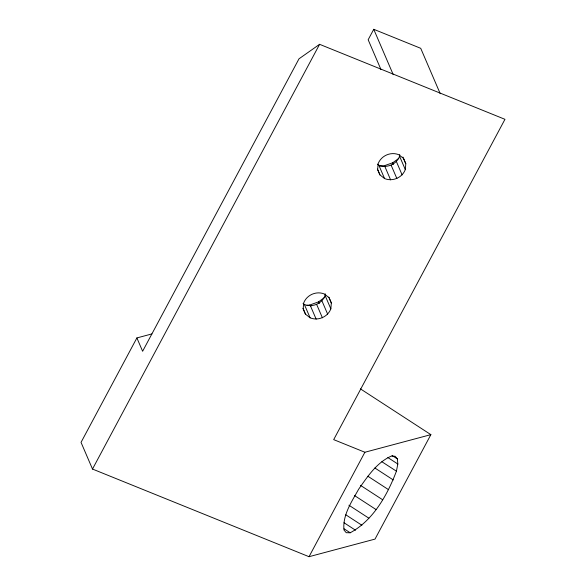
<?xml version="1.0" encoding="UTF-8"?>
<svg xmlns="http://www.w3.org/2000/svg" width="586" height="586" viewBox="0 0 586 586"><rect width="100%" height="100%" fill="white"/><g stroke="black" fill="none" stroke-linecap="round" stroke-linejoin="round"><path stroke-width="0.88" d="M303.05 303.438L304.368 304.486C312.367 307.818 322.058 303.629 325.105 295.527L325.252 293.842M331.332 302.977L329.039 297.681L324.41 294.011C316.418 290.685 306.727 294.868 303.673 302.977L303.182 308.859L305.474 314.155L310.104 317.824C318.095 321.15 327.786 316.967 330.841 308.859L331.332 302.977L328.827 297.146M377.516 164.175L378.834 165.223C386.833 168.548 396.524 164.366 399.579 156.257L399.718 154.579M405.798 163.714L403.505 158.418L398.876 154.748C390.884 151.422 381.193 155.605 378.138 163.714L377.648 169.596L379.94 174.892L384.57 178.562C392.569 181.887 402.252 177.704 405.307 169.596L405.798 163.714L402.934 157.048M392.459 164.578L392.73 162.769L398.81 158.359M396.422 471.188L397.821 464.017L397.367 458.919L395.089 456.245L391.148 456.179C376.659 462.603 367.51 476.66 358.669 489.178C351.739 501.653 342.422 515.109 343.982 530.03L346.253 532.703L350.194 532.777C373.209 520.427 387.449 494.906 396.422 471.188L381.845 461.717M151.913 333.925L136.89 337.932L81.036 442.379L92.5 469.056L309.034 556.7L375.018 539.098L430.871 434.644L360.434 388.87M92.5 469.056L319.597 44.316L504.964 119.317L333.69 439.632L364.888 452.253L430.871 434.644M440.233 93.709L420.726 48.316L373.743 29.3L368.162 39.745L380.995 69.624M309.034 556.7L364.888 452.253M306.969 305.233L309.555 305.094L318.601 301.856L324.38 297.578M319.597 44.316L298.999 58.812L142.618 351.27L136.89 337.932M379.713 166.065L384.02 165.831L392.73 162.769L393.484 164.417M391.99 455.432L397.367 458.919M387.844 457.534L397.821 464.017M374.857 467.98L393.272 479.949M367.869 476.235L388.584 489.698M360.419 485.311L382.673 499.77M354.457 495.522L375.948 509.483M348.904 505.213L368.858 518.178M345.777 514.779L361.892 525.254M344.019 522.749L355.526 530.235M344.055 528.784L350.194 532.777M309.555 305.094L311.034 306.104M373.743 29.3L393.25 74.693M399.579 156.257L405.307 169.596M396.392 161.56L402.121 174.899M391.148 165.223L396.883 178.562M384.885 166.534L390.613 179.873M378.834 165.223L384.57 178.562M377.435 169.061L379.94 174.892M325.105 295.527L330.841 308.859M321.926 300.823L327.655 314.162M318.601 301.856L319.319 303.519M316.682 304.493L322.41 317.824M310.419 305.797L316.147 319.136M304.368 304.486L310.104 317.824M302.969 308.324L305.474 314.155"/></g></svg>
